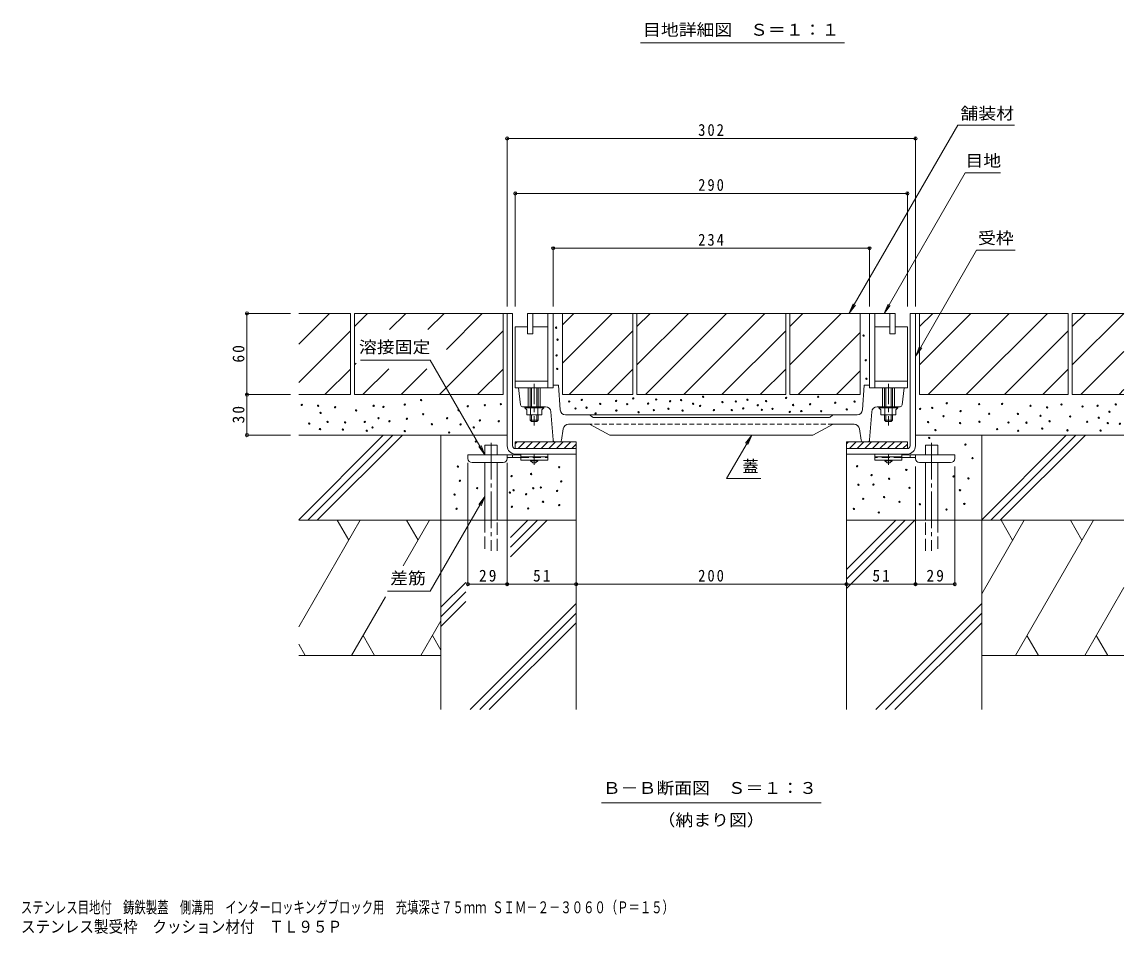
# Model space of a CAD drawing. Units: millimetres at full size, sheet at 1:3. Extents: x -1121 to 1153, y -824 to 816.
# Drawn here: x 192 to 1007, y -824 to -150 of the extents above; entities that cross this region are included whole.
import ezdxf
from ezdxf.enums import TextEntityAlignment as Align

# ---------------------------------------------------------------- set-up
doc = ezdxf.new("R2010")
doc.units = ezdxf.units.MM
doc.header["$LTSCALE"] = 3
doc.header["$PDMODE"] = 32
doc.header["$PDSIZE"] = 2.4
for name, pattern in [('CHAIN1', [8, 5, -1, 1, -1]), ('CHAIN2', [12, 9, -1, 1, -1]), ('DASHED1', [1.8, 1.2, -0.6]), ('DASHED2', [3, 2, -1]), ('DASHED3', [4, 3, -1])]:
    doc.linetypes.add(name, pattern=pattern)
for name, color, linetype, lineweight in [('1-5_1-5ﾚｲﾔ', 2, 'Continuous', 9), ('4-1', 2, 'Continuous', 9), ('4-2', 3, 'Continuous', 9), ('4-4', 7, 'Continuous', 9), ('4-5', 7, 'Continuous', 9), ('4-6', 6, 'Continuous', 5), ('4-9', 3, 'Continuous', 9), ('4-E', 7, 'Continuous', 9), ('F-5_F-5ﾚｲﾔ', 2, 'Continuous', 9)]:
    doc.layers.add(name, color=color, linetype=linetype, lineweight=lineweight)
doc.styles.add('ＭＳ ゴシック', font='')
doc.styles.get('ＭＳ ゴシック').set_extended_font_data('MS Gothic')

msp = doc.modelspace()

# ---------------------------------------------------------------- linework, layer by layer
at = {"layer": '1-5_1-5ﾚｲﾔ', "color": 7}
msp.add_line((800.171, -165.32), (649.236, -165.32), dxfattribs=at)
at = {"layer": '4-1'}
for p, q in [((550.595, -365.465), (554.595, -365.465)), ((550.595, -463.465), (550.595, -365.465)), ((554.595, -463.465), (554.595, -365.465)), ((852.595, -365.465), (848.595, -365.465)), ((848.595, -463.465), (848.595, -365.465)), ((852.595, -463.465), (852.595, -365.465)), ((556.595, -460.465), (556.595, -465.465)), ((601.595, -460.465), (556.595, -460.465)), ((558.062, -460.465), (556.595, -461.932)), ((563.719, -460.465), (558.719, -465.465)), ((569.376, -460.465), (564.376, -465.465)), ((575.033, -460.465), (570.033, -465.465)), ((580.69, -460.465), (575.69, -465.465)), ((586.347, -460.465), (581.347, -465.465)), ((592.003, -460.465), (587.003, -465.465)), ((597.66, -460.465), (592.66, -465.465)), ((601.595, -462.187), (598.317, -465.465)), ((601.595, -460.465), (601.595, -469.465)), ((801.595, -460.465), (846.595, -460.465)), ((801.595, -460.465), (801.595, -469.465)), ((803.062, -460.465), (801.595, -461.932)), ((808.719, -460.465), (803.719, -465.465)), ((814.376, -460.465), (809.376, -465.465)), ((820.033, -460.465), (815.033, -465.465)), ((825.69, -460.465), (820.69, -465.465)), ((831.346, -460.465), (826.346, -465.465)), ((837.003, -460.465), (832.003, -465.465)), ((842.66, -460.465), (837.66, -465.465)), ((846.595, -462.187), (843.317, -465.465)), ((846.595, -460.465), (846.595, -465.465)), ((556.595, -465.465), (601.595, -465.465)), ((556.595, -469.465), (601.595, -469.465)), ((846.595, -465.465), (801.595, -465.465)), ((846.626, -469.465), (801.595, -469.465))]:
    msp.add_line(p, q, dxfattribs=at)
for centre, radius, start, end in [((556.595, -463.465), 6, 180, 270), ((556.595, -463.465), 2, 180, 270), ((846.595, -463.465), 2, 270, 0), ((846.595, -463.465), 6, 270, 0)]:
    msp.add_arc(centre, radius, start, end, dxfattribs=at)
at = {"layer": '4-2'}
for p, q in [((565.595, -380.465), (565.595, -365.465)), ((565.595, -365.465), (837.595, -365.465)), ((569.595, -380.465), (569.595, -365.465)), ((580.595, -420.465), (580.595, -365.465)), ((584.595, -420.465), (584.595, -365.465)), ((818.595, -420.465), (818.595, -365.465)), ((822.595, -420.465), (822.595, -365.465)), ((833.595, -380.465), (833.595, -365.465)), ((837.595, -380.465), (837.595, -365.465)), ((556.595, -375.465), (556.595, -415.465)), ((565.595, -375.465), (556.595, -375.465)), ((569.595, -380.465), (565.595, -380.465)), ((580.595, -375.465), (569.595, -375.465)), ((822.595, -375.465), (833.595, -375.465)), ((833.595, -380.465), (837.595, -380.465)), ((837.595, -375.465), (846.595, -375.465)), ((846.595, -375.465), (846.595, -415.465)), ((580.595, -415.465), (556.595, -415.465)), ((822.595, -415.465), (846.595, -415.465)), ((560.431, -433.151), (558.845, -420.465)), ((566.095, -420.465), (566.095, -434.465)), ((567.595, -420.465), (567.595, -434.465)), ((568.595, -434.465), (568.595, -420.465)), ((572.595, -434.465), (572.595, -420.465)), ((573.595, -420.465), (573.595, -434.465)), ((575.095, -420.465), (575.095, -434.465)), ((588.465, -418.464), (584.595, -418.464)), ((589.837, -436.764), (588.465, -418.464)), ((813.353, -436.764), (814.725, -418.464)), ((818.595, -418.464), (814.725, -418.464)), ((828.095, -420.465), (828.095, -434.465)), ((829.595, -420.465), (829.595, -434.465)), ((830.595, -434.465), (830.595, -420.465)), ((834.595, -434.465), (834.595, -420.465)), ((835.595, -420.465), (835.595, -434.465)), ((837.095, -420.465), (837.095, -434.465)), ((842.759, -433.151), (844.345, -420.465)), ((561.919, -434.465), (579.013, -434.465)), ((563.595, -434.465), (563.595, -435.265)), ((577.595, -435.265), (563.595, -435.265)), ((563.595, -435.265), (565.07, -436.865)), ((565.07, -436.865), (565.07, -440.465)), ((567.832, -435.265), (567.832, -440.465)), ((573.357, -435.265), (573.357, -440.465)), ((577.595, -435.265), (576.12, -436.865)), ((577.595, -434.465), (577.595, -435.265)), ((584.495, -459.071), (583.003, -438.18)), ((818.694, -459.071), (820.187, -438.18)), ((841.271, -434.465), (824.177, -434.465)), ((825.595, -434.465), (825.595, -435.265)), ((825.595, -435.265), (839.595, -435.265)), ((825.595, -435.265), (827.07, -436.865)), ((829.833, -435.265), (829.833, -440.465)), ((835.358, -435.265), (835.358, -440.465)), ((839.595, -435.265), (838.12, -436.865)), ((838.12, -436.865), (838.12, -440.465)), ((839.595, -434.465), (839.595, -435.265)), ((567.595, -440.465), (567.595, -444.465)), ((573.595, -444.465), (567.595, -444.465)), ((568.595, -445.465), (567.595, -444.465)), ((568.595, -445.465), (568.595, -440.465)), ((572.595, -445.465), (568.595, -445.465)), ((572.595, -440.465), (572.595, -445.465)), ((573.595, -444.465), (572.595, -445.465)), ((573.595, -440.465), (573.595, -444.465)), ((809.364, -440.465), (593.826, -440.465)), ((596.027, -447.465), (611.595, -447.465)), ((611.595, -447.465), (626.595, -455.465)), ((613.821, -442.245), (611.869, -440.684)), ((788.744, -442.465), (614.446, -442.465)), ((791.595, -447.465), (776.595, -455.465)), ((789.369, -442.245), (791.321, -440.684)), ((791.595, -447.465), (807.163, -447.465)), ((829.595, -440.465), (829.595, -444.465)), ((829.595, -444.465), (835.595, -444.465)), ((829.595, -444.465), (830.595, -445.465)), ((830.595, -440.465), (830.595, -445.465)), ((830.595, -445.465), (834.595, -445.465)), ((834.595, -445.465), (834.595, -440.465)), ((834.595, -445.465), (835.595, -444.465)), ((835.595, -440.465), (835.595, -444.465)), ((592.073, -450.856), (590.791, -459.193)), ((776.595, -455.465), (626.595, -455.465)), ((811.117, -450.856), (812.399, -459.193)), ((589.308, -460.465), (585.992, -460.465)), ((813.882, -460.464), (817.198, -460.464))]:
    msp.add_line(p, q, dxfattribs=at)
at = {"layer": '4-2', "linetype": 'CHAIN1'}
for p, q in [((570.595, -417.465), (570.595, -448.258)), ((832.595, -417.465), (832.595, -448.258))]:
    msp.add_line(p, q, dxfattribs=at)
at = {"layer": '4-2', "linetype": 'DASHED1'}
msp.add_line((791.595, -447.465), (611.595, -447.465), dxfattribs=at)
at = {"layer": '4-2'}
for points in [[(584.595, -420.465), (556.595, -420.465), (556.595, -415.465)], [(818.595, -420.465), (846.595, -420.465), (846.595, -415.465)], [(576.12, -436.865), (576.12, -440.465), (565.07, -440.465)], [(827.07, -436.865), (827.07, -440.465), (838.12, -440.465)]]:
    msp.add_lwpolyline(points, dxfattribs=at)
for centre, radius, start, end in [((561.919, -432.965), 1.5, 187.12668, 270), ((579.013, -438.465), 4, 4.08583, 90), ((593.826, -436.465), 4, 184.28883, 270), ((809.364, -436.465), 4, 270, 355.71117), ((824.177, -438.465), 4, 90, 175.91417), ((841.271, -432.965), 1.5, 270, 352.87332), ((596.027, -451.465), 4, 90, 171.254), ((611.244, -441.464), 1, 51.33894, 90), ((614.446, -441.464), 1, 231.33894, 270), ((788.744, -441.464), 1, 270, 308.66106), ((791.946, -441.464), 1, 90, 128.66106), ((807.163, -451.465), 4, 8.746, 90), ((585.992, -458.964), 1.5, 184.0858, 270), ((589.308, -458.964), 1.5, 270, 351.25363), ((813.882, -458.964), 1.5, 188.74637, 270), ((817.198, -458.964), 1.5, 270, 355.9142)]:
    msp.add_arc(centre, radius, start, end, dxfattribs=at)
at = {"layer": '4-4'}
for p, q in [((550.595, -235.206), (550.595, -360.465)), ((550.595, -236.106), (852.595, -236.106)), ((852.595, -235.206), (852.595, -360.465)), ((556.595, -275.842), (556.595, -360.465)), ((846.595, -276.742), (556.595, -276.742)), ((846.595, -275.842), (846.595, -360.465)), ((584.595, -316.425), (584.595, -360.465)), ((584.595, -317.325), (818.595, -317.325)), ((818.595, -316.425), (818.595, -360.465)), ((357.229, -365.465), (390.395, -365.465)), ((358.129, -365.465), (358.129, -425.465)), ((357.229, -425.465), (390.395, -425.465)), ((358.129, -425.465), (358.129, -455.465)), ((357.229, -455.465), (390.395, -455.465)), ((521.595, -566.613), (521.595, -475.964)), ((550.595, -566.613), (550.595, -475.964)), ((852.595, -566.613), (852.595, -478.764)), ((881.595, -566.613), (881.595, -478.764)), ((521.595, -565.713), (550.595, -565.713)), ((550.595, -565.713), (601.595, -565.713)), ((601.595, -565.713), (801.595, -565.713)), ((801.595, -565.713), (852.595, -565.713)), ((852.595, -565.713), (881.595, -565.713))]:
    msp.add_line(p, q, dxfattribs=at)
for p in [(550.595, -236.106), (852.595, -236.106), (556.595, -276.742), (846.595, -276.742), (584.595, -317.325), (818.595, -317.325), (358.129, -365.465), (358.129, -425.465), (358.129, -455.465), (521.595, -565.713), (550.595, -565.713), (601.595, -565.713), (801.595, -565.713), (852.595, -565.713), (881.595, -565.713)]:
    msp.add_point(p, dxfattribs=at)
at = {"layer": '4-5'}
for p, q in [((883.999, -226.26), (803.66, -365.41)), ((925.923, -226.26), (883.999, -226.26)), ((915.424, -261.545), (889.423, -261.545)), ((926.42, -318.792), (897.823, -318.792)), ((803.66, -365.41), (806.53, -358.481)), ((803.66, -365.41), (808.226, -359.46)), ((829.424, -365.466), (833.99, -359.516)), ((852.797, -396.779), (857.363, -390.829)), ((493.728, -399.974), (442.061, -399.974)), ((534.136, -469.964), (493.728, -399.974)), ((731.442, -455.465), (712.894, -487.592)), ((731.442, -455.465), (726.877, -461.415)), ((731.442, -455.465), (728.572, -462.394)), ((534.136, -469.964), (529.571, -464.014)), ((534.136, -469.964), (531.266, -463.035)), ((712.894, -487.592), (738.235, -487.592)), ((534.136, -500.851), (493.75, -570.801)), ((534.136, -500.851), (529.571, -506.801)), ((534.136, -500.851), (531.266, -507.78)), ((493.75, -570.801), (462.081, -570.801)), ((620.288, -727.423), (782.902, -727.423))]:
    msp.add_line(p, q, dxfattribs=at)
for points in [[(889.423, -261.545), (829.424, -365.466), (832.294, -358.537)], [(897.823, -318.792), (852.797, -396.779), (855.667, -389.85)]]:
    msp.add_lwpolyline(points, dxfattribs=at)
at = {"layer": '4-6'}
for p, q in [((396.395, -518.027), (458.957, -455.465)), ((550.595, -455.465), (396.395, -455.465)), ((403.028, -518.465), (466.028, -455.465)), ((410.099, -518.465), (473.099, -455.465)), ((501.595, -518.465), (501.595, -455.465)), ((852.595, -455.465), (1006.795, -455.465)), ((901.595, -518.465), (901.595, -455.465)), ((901.595, -518.027), (964.157, -455.465)), ((908.228, -518.465), (971.228, -455.465)), ((915.299, -518.465), (978.299, -455.465)), ((534.136, -469.964), (534.136, -462.964)), ((860.053, -462.964), (869.053, -462.964)), ((860.053, -469.964), (860.053, -462.964)), ((869.053, -469.964), (869.053, -462.964)), ((601.595, -469.465), (601.595, -658.465)), ((801.595, -469.465), (801.595, -658.465)), ((534.136, -518.465), (534.136, -475.764)), ((543.137, -518.465), (543.137, -475.764)), ((860.053, -518.465), (860.053, -475.764)), ((869.053, -518.465), (869.053, -475.764)), ((441.921, -518.465), (396.395, -597.318)), ((424.874, -518.465), (433.397, -533.228)), ((493.223, -518.465), (473.733, -552.223)), ((476.176, -518.465), (484.699, -533.228)), ((501.595, -518.465), (501.595, -658.465)), ((553.148, -531.274), (565.957, -518.465)), ((553.148, -538.345), (573.028, -518.465)), ((553.148, -545.416), (580.099, -518.465)), ((801.595, -554.845), (837.975, -518.465)), ((801.595, -561.916), (845.046, -518.465)), ((801.595, -568.987), (852.117, -518.465)), ((932.926, -518.465), (901.595, -572.732)), ((901.595, -518.465), (901.595, -658.465)), ((915.879, -518.465), (924.403, -533.228)), ((984.228, -518.465), (926.493, -618.465)), ((967.181, -518.465), (975.705, -533.228)), ((501.595, -582.827), (520.028, -564.394)), ((1006.795, -568.236), (977.796, -618.465)), ((460.475, -575.187), (435.488, -618.465)), ((501.595, -589.898), (520.028, -571.465)), ((501.595, -596.969), (520.028, -578.536)), ((523.237, -658.465), (601.595, -580.107)), ((823.237, -658.465), (901.595, -580.107)), ((501.595, -592.822), (486.79, -618.465)), ((530.308, -658.465), (601.595, -587.178)), ((537.379, -658.465), (601.595, -594.249)), ((830.308, -658.465), (901.595, -587.178)), ((837.379, -658.465), (901.595, -594.249)), ((396.395, -610.084), (401.233, -618.465)), ((444.012, -603.701), (452.536, -618.465)), ((495.314, -603.701), (501.595, -614.58)), ((935.017, -603.701), (943.541, -618.465)), ((986.319, -603.701), (994.843, -618.465)), ((501.595, -618.465), (396.395, -618.465)), ((901.595, -618.465), (1006.795, -618.465))]:
    msp.add_line(p, q, dxfattribs=at)
at = {"layer": '4-6', "linetype": 'CHAIN2'}
for p, q in [((538.637, -461.272), (538.637, -541.131)), ((864.553, -461.272), (864.553, -541.131))]:
    msp.add_line(p, q, dxfattribs=at)
at = {"layer": '4-6', "linetype": 'DASHED3'}
for p, q in [((534.136, -518.465), (534.136, -541.131)), ((543.137, -541.131), (543.137, -518.465)), ((860.053, -541.131), (860.053, -518.465)), ((869.053, -518.465), (869.053, -541.131))]:
    msp.add_line(p, q, dxfattribs=at)
at = {"layer": '4-6'}
for points in [[(543.137, -469.964), (543.137, -462.964), (534.136, -462.964)], [(601.595, -518.465), (501.595, -518.465), (396.395, -518.465)], [(801.595, -518.465), (901.595, -518.465), (1006.795, -518.465)]]:
    msp.add_lwpolyline(points, dxfattribs=at)
at = {"layer": '4-9', "color": 4}
for p, q in [((521.595, -472.764), (521.595, -469.964)), ((521.595, -469.964), (560.595, -469.964)), ((550.59, -471.964), (560.595, -471.964)), ((550.595, -472.764), (550.595, -469.964)), ((554.595, -471.964), (554.595, -469.964)), ((881.595, -469.964), (842.595, -469.964)), ((852.6, -471.964), (842.595, -471.964)), ((848.595, -471.964), (848.595, -469.964)), ((852.595, -472.764), (852.595, -469.964)), ((881.595, -472.764), (881.595, -469.964)), ((547.595, -475.764), (524.595, -475.764)), ((855.595, -475.764), (878.595, -475.764))]:
    msp.add_line(p, q, dxfattribs=at)
at = {"layer": '4-9'}
for p, q in [((560.595, -469.465), (580.595, -469.465)), ((560.595, -469.465), (560.595, -473.965)), ((560.595, -471.465), (580.595, -471.465)), ((580.595, -469.465), (580.595, -473.965)), ((822.595, -469.465), (822.595, -473.965)), ((842.595, -469.465), (822.595, -469.465)), ((842.595, -471.465), (822.595, -471.465)), ((842.595, -469.465), (842.595, -473.965)), ((560.595, -473.965), (580.595, -473.965)), ((842.595, -473.965), (822.595, -473.965))]:
    msp.add_line(p, q, dxfattribs=at)
at = {"layer": '4-9', "linetype": 'DASHED2'}
for p, q in [((560.595, -471.965), (580.595, -471.965)), ((842.595, -471.965), (822.595, -471.965))]:
    msp.add_line(p, q, dxfattribs=at)
at = {"layer": '4-9', "color": 4, "linetype": 'CHAIN1'}
for p, q in [((570.595, -477.512), (570.595, -469.465)), ((832.595, -477.512), (832.595, -469.465))]:
    msp.add_line(p, q, dxfattribs=at)
at = {"layer": '4-9', "color": 2}
for p, q in [((567.845, -474.464), (567.845, -473.965)), ((569.595, -475.964), (567.845, -474.464)), ((573.345, -474.464), (567.845, -474.464)), ((571.595, -475.964), (569.595, -475.964)), ((573.345, -474.464), (571.595, -475.964)), ((573.345, -474.464), (573.345, -473.965)), ((829.845, -474.464), (829.845, -473.965)), ((829.845, -474.464), (831.595, -475.964)), ((829.845, -474.464), (835.345, -474.464)), ((831.595, -475.964), (833.595, -475.964)), ((833.595, -475.964), (835.345, -474.464)), ((835.345, -474.464), (835.345, -473.965))]:
    msp.add_line(p, q, dxfattribs=at)
at = {"layer": '4-9', "color": 4}
for centre, start, end in [((524.595, -472.764), 180, 270), ((547.595, -472.764), 270, 0), ((855.595, -472.764), 180, 270), ((878.595, -472.764), 270, 0)]:
    msp.add_arc(centre, 3, start, end, dxfattribs=at)
at = {"layer": '4-E', "color": 2}
for p, q in [((396.395, -365.465), (434.595, -365.465)), ((396.395, -388.258), (419.188, -365.465)), ((434.595, -365.465), (434.595, -425.465)), ((437.595, -375.205), (447.335, -365.465)), ((437.595, -365.465), (547.595, -365.465)), ((437.595, -365.465), (437.595, -425.465)), ((463.651, -377.433), (475.619, -365.465)), ((491.935, -377.433), (503.903, -365.465)), ((505.606, -392.047), (532.188, -365.465)), ((547.595, -365.465), (547.595, -425.465)), ((547.595, -365.465), (550.595, -365.465)), ((591.465, -365.465), (591.465, -425.465)), ((591.465, -365.465), (618.595, -365.465)), ((591.465, -373.904), (599.904, -365.465)), ((591.465, -402.188), (628.188, -365.465)), ((591.465, -365.465), (643.595, -365.465)), ((643.595, -365.465), (643.595, -425.465)), ((646.595, -375.205), (656.335, -365.465)), ((646.595, -403.489), (684.619, -365.465)), ((646.595, -365.465), (756.595, -365.465)), ((652.904, -425.465), (712.904, -365.465)), ((681.188, -425.465), (741.188, -365.465)), ((756.595, -365.465), (756.595, -425.465)), ((759.595, -375.205), (769.335, -365.465)), ((759.595, -403.489), (797.619, -365.465)), ((759.595, -365.465), (811.725, -365.465)), ((784.595, -365.465), (811.725, -365.465)), ((811.725, -365.465), (811.725, -425.465)), ((852.595, -365.465), (965.595, -365.465)), ((855.595, -375.205), (865.335, -365.465)), ((855.595, -403.489), (893.619, -365.465)), ((861.904, -425.465), (921.904, -365.465)), ((890.188, -425.465), (950.188, -365.465)), ((965.595, -365.465), (965.595, -425.465)), ((968.595, -375.205), (978.335, -365.465)), ((968.595, -365.465), (968.595, -425.465)), ((968.595, -365.465), (1006.795, -365.465)), ((968.595, -403.489), (1006.619, -365.465)), ((396.395, -416.542), (434.595, -378.342)), ((500.472, -425.465), (547.595, -378.342)), ((596.472, -425.465), (643.595, -378.342)), ((709.472, -425.465), (756.595, -378.342)), ((765.904, -425.465), (811.725, -379.643)), ((918.472, -425.465), (965.595, -378.342)), ((974.904, -425.465), (1006.795, -393.573)), ((415.756, -425.465), (434.595, -406.626)), ((437.595, -403.489), (438.899, -402.185)), ((443.903, -425.465), (462.977, -406.392)), ((472.188, -425.465), (491.261, -406.392)), ((528.756, -425.465), (547.595, -406.626)), ((624.756, -425.465), (643.595, -406.626)), ((737.756, -425.465), (756.595, -406.626)), ((946.756, -425.465), (965.595, -406.626)), ((794.188, -425.465), (811.725, -407.927)), ((1003.188, -425.465), (1006.795, -421.858)), ((396.395, -425.465), (434.595, -425.465)), ((437.595, -425.465), (547.595, -425.465)), ((591.465, -425.465), (643.595, -425.465)), ((968.595, -425.465), (1006.795, -425.465))]:
    msp.add_line(p, q, dxfattribs=at)
for points in [[(646.595, -365.465), (646.595, -425.465), (756.595, -425.465)], [(759.595, -365.465), (759.595, -425.465), (811.725, -425.465)], [(855.595, -365.465), (855.595, -425.465), (965.595, -425.465)]]:
    msp.add_lwpolyline(points, dxfattribs=at)
at = {"layer": '4-E'}
for centre in [(586.807, -376.017), (814.222, -381.902), (587.83, -384.887), (587.148, -396.488), (587.66, -406.552), (815.757, -400.155), (816.269, -413.803), (486.93, -429.563), (596.485, -430.616), (605.742, -429.497), (619.39, -432.397), (631.161, -430.179), (643.796, -428.367), (654.78, -432.14), (660.883, -429.144), (671.09, -430.475), (679.19, -429.588), (688.066, -432.251), (695.49, -427.109), (709.77, -430.993), (719.714, -430.521), (728.233, -429.276), (742.089, -430.292), (756.903, -427.962), (780.615, -427.109), (793.239, -431.544), (807.569, -430.691), (875.692, -431.94), (916.634, -432.395), (398.609, -433.12), (410.721, -433.803), (412.597, -439.091), (423.344, -434.826), (438.868, -437.214), (451.833, -433.803), (458.998, -434.656), (474.863, -432.864), (488.466, -440.054), (514.641, -437.052), (521.378, -434.172), (534.073, -433.419), (545.943, -432.58), (601.136, -435.809), (609.356, -435.173), (615.978, -439.391), (631.331, -437.344), (639.358, -432.583), (647.79, -438.575), (659.108, -437.022), (669.87, -436.023), (680.3, -437.354), (693.273, -433.932), (703.508, -437.003), (716.644, -437.003), (725.162, -435.758), (735.912, -433.395), (739.019, -436.774), (746.838, -436.15), (759.633, -438.368), (762.054, -433.21), (768.162, -437.685), (774.617, -432.656), (782.833, -437.856), (801.769, -436.491), (856.017, -436.106), (865.029, -435.334), (885.927, -437.74), (899.688, -432.509), (907.081, -439.674), (928.348, -439.788), (937.673, -433.76), (949.956, -435.011), (960.533, -432.85), (976.17, -434.329), (987.316, -433.76), (996.073, -438.195), (1000.735, -432.736), (404.238, -446.938), (417.715, -445.744), (430.68, -446.085), (445.254, -445.703), (455.416, -443.015), (463.515, -445.268), (476.398, -443.356), (494.917, -447.424), (506.153, -443.044), (516.176, -447.544), (530.476, -444.635), (544.386, -445.268), (861.931, -445.787), (873.304, -441.493), (885.586, -446.611), (899.916, -445.588), (921.297, -446.156), (934.603, -446.27), (945.066, -441.152), (951.776, -445.246), (966.901, -441.721), (979.582, -445.588), (988.112, -442.631), (994.822, -446.611), (1003.806, -447.066), (412.146, -450.974), (429.122, -451.418), (446.763, -452.195), (450.98, -449.754), (474.835, -452.527), (507.688, -453.535), (525.875, -449.784), (867.292, -451.782), (913.012, -451.054), (928.546, -452.274), (946.409, -450.61), (964.939, -451.941), (989.459, -452.163), (527.41, -460.275), (862.798, -457.524), (889.511, -462.517), (894.753, -472.503), (514.142, -478.743), (589.035, -479.242), (809.374, -478.494), (845.823, -481.24), (515.677, -489.234), (553.835, -485.733), (568.315, -484.235), (820.109, -484.985), (833.091, -487.731), (880.773, -485.984), (891.757, -487.482), (528.371, -494.72), (555.371, -496.224), (569.85, -494.727), (575.554, -494.221), (587.537, -496.717), (590.571, -489.734), (810.373, -492.225), (821.491, -492.064), (848.069, -494.472), (885.516, -496.219), (511.645, -499.464), (552.587, -497.966), (564.57, -499.214), (577.09, -504.712), (813.946, -502.605), (829.368, -501.274), (840.686, -504.824), (513.18, -509.955), (554.122, -508.457), (566.105, -509.705), (589.073, -507.209), (807.067, -510.039), (825.374, -512.702), (855.886, -506.599), (875.525, -510.594), (888.729, -506.377)]:
    msp.add_circle(centre, 0.5, dxfattribs=at)

# ---------------------------------------------------------------- texts
at = {"layer": '1-5_1-5ﾚｲﾔ', "style": 'ＭＳ ゴシック', "width": 1.1}
msp.add_text('目地詳細図\u3000Ｓ＝１：１', height=8.798, dxfattribs=at).set_placement((651.046, -162.741), align=Align.BOTTOM_LEFT)
at = {"layer": '4-4', "color": 2, "char_height": 8.798, "attachment_point": 7, "style": 'ＭＳ ゴシック'}
for s, insert in [('\\T1.27;\\W0.9;302', (691.845, -234.306)), ('\\T1.27;\\W0.9;290', (691.845, -274.942)), ('\\T1.27;\\W0.9;234', (691.845, -315.525)), ('\\T1.27;\\W0.95;29', (529.72, -563.913)), ('\\T1.27;\\W0.95;51', (569.72, -563.913)), ('\\T1.27;\\W0.9;200', (691.845, -563.913)), ('\\T1.27;\\W0.95;51', (820.72, -563.913)), ('\\T1.27;\\W0.95;29', (860.72, -563.913))]:
    msp.add_mtext(s, dxfattribs=dict(at, insert=insert))
at = {"layer": '4-4', "color": 2, "char_height": 8.798, "attachment_point": 7, "rotation": 90, "style": 'ＭＳ ゴシック'}
for s, insert in [('\\T1.27;\\W0.95;60', (356.329, -401.84)), ('\\T1.27;\\W0.95;30', (356.329, -446.84))]:
    msp.add_mtext(s, dxfattribs=dict(at, insert=insert))
at = {"layer": '4-5', "color": 2, "style": 'ＭＳ ゴシック', "width": 1.1}
for s, p in [('舗装材', (885.847, -224.584)), ('目地', (889.562, -259.537)), ('受枠', (898.825, -316.784)), ('溶接固定', (440.942, -397.404)), ('差筋', (464.06, -568.232)), ('Ｂ－Ｂ断面図\u3000Ｓ＝１：３', (621.357, -723.467)), ('（納まり図）', (661.845, -747.146))]:
    msp.add_text(s, height=8.798, dxfattribs=at).set_placement(p, align=Align.BOTTOM_LEFT)
at = {"layer": '4-5', "color": 2, "style": 'ＭＳ ゴシック'}
msp.add_text('蓋', height=8.798, dxfattribs=at).set_placement((724.548, -485.71), align=Align.BOTTOM_LEFT)
at = {"layer": 'F-5_F-5ﾚｲﾔ', "style": 'ＭＳ ゴシック'}
for s, width, p in [('ステンレス目地付\u3000鋳鉄製蓋\u3000側溝用\u3000インターロッキングブロック用\u3000充填深さ７５ｍｍ ＳＩＭ－２－３０６０（Ｐ＝１５）', 0.7, (190.916, -811.723)), ('ステンレス製受枠\u3000クッション材付\u3000ＴＬ９５Ｐ', 0.9, (190.916, -826.038))]:
    msp.add_text(s, height=8.798, dxfattribs=dict(at, width=width)).set_placement(p, align=Align.BOTTOM_LEFT)

doc.saveas('drawing.dxf')
